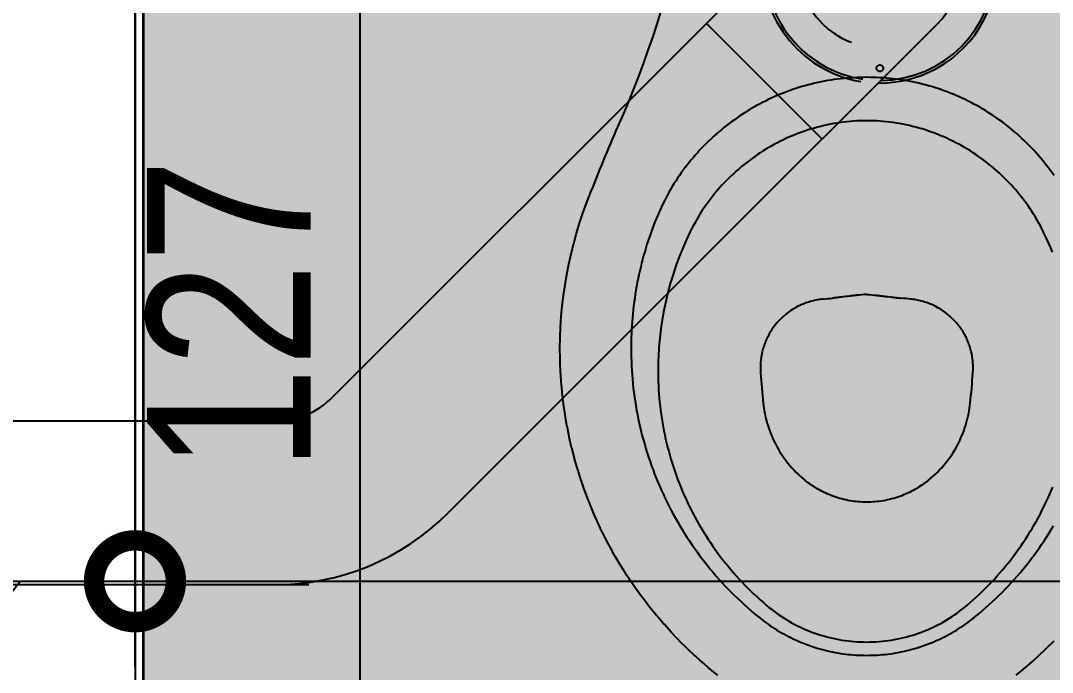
# Model space of a CAD drawing. Header units: metres. Extents: x -23 to 570, y -54 to 184.
# Drawn here: x 17.971 to 18.602, y -48.328 to -47.93 of the extents above; entities that cross this region are included whole.
import ezdxf

# ---------------------------------------------------------------- set-up
doc = ezdxf.new("R2010")
doc.units = ezdxf.units.M
doc.header["$PDMODE"] = 35
doc.linetypes.add('PUC$0$DASHEDX2', pattern=[1.5, 1, -0.5])
doc.linetypes.add('PUC$0$HIDDEN2', pattern=[0.1875, 0.125, -0.0625])
for name, color, linetype in [('ARQ-DIM', 2, 'Continuous'), ('PUC$0$ARQ-ALV ACAB', 4, 'Continuous'), ('PUC$0$ARQ-ALV OSSO', 5, 'Continuous'), ('PUC$0$ARQ-HID', 7, 'Continuous'), ('PUC$0$ARQ-PRJ', 7, 'PUC$0$DASHEDX2')]:
    doc.layers.add(name, color=color, linetype=linetype)
doc.layers.add('PUC$0$ARQ-FORRO', color=9, linetype='Continuous', lineweight=5)
doc.styles.add('Adesa', font='ARIALN.TTF')
doc.dimstyles.new('ADESA 1-0050', dxfattribs={"dimtxt": 0.1, "dimasz": 0.1, "dimexe": 0.05, "dimexo": 0.05, "dimgap": 0.03, "dimtad": 1, "dimdec": 1, "dimlfac": 100, "dimzin": 12, "dimtxsty": 'Adesa', "dimblk": 'DOTSMALL', "dimcen": 1, "dimdle": 0.05, "dimclrd": 1, "dimclre": 1, "dimclrt": 256, "dimazin": 3, "dimtm": 1e-09, "dimtfac": 1, "dimtdec": 1, "dimtmove": 1, "dimatfit": 0, "dimldrblk": 'DOTSMALL', "dimfxl": 0.8, "dimtvp": 2, "dimtolj": 1, "dimtzin": 0, "dimarcsym": 0})

# ---------------------------------------------------------------- blocks, each defined once
blk = doc.blocks.new('_DotSmall')
at = {"color": 0, "linetype": 'ByBlock', "const_width": 0.5}
blk.add_lwpolyline([(-0.0625, 0, 1), (0.0625, 0, 1)], format="xyb", close=True, dxfattribs=at)
blk = doc.blocks.new('*D633')
at = {"layer": 'ARQ-DIM', "color": 1, "lineweight": -2, "transparency": 16777216}
for p, q in [((17.90095941184699, -48.22131170555933), (17.90095941184699, -48.32265349684312)), ((18.04095915391793, -48.22131198468701), (18.04095915391793, -48.32265349684312)), ((17.90095941184699, -48.27265349684312), (17.80095941184699, -48.27265349684312)), ((17.97095928288246, -48.27265349684312), (17.84035828079485, -48.43806277378719)), ((17.90095941184699, -48.27265349684312), (18.04095915391793, -48.27265349684312)), ((17.90095941184699, -48.27265349684312), (18.04095915391793, -48.27265349684312)), ((18.04095915391793, -48.27265349684312), (18.14095915391793, -48.27265349684312)), ((17.84035828079485, -48.43806277378719), (17.67087669825733, -48.43806277378719))]:
    blk.add_line(p, q, dxfattribs=at)
at = {"layer": 'Defpoints', "color": 0, "transparency": 16777216}
for p in [(17.90095941184699, -48.17131170555933), (18.04095915391793, -48.17131198468701, -4.318356323902826e-06), (18.04095915391793, -48.27265349684312)]:
    blk.add_point(p, dxfattribs=at)
at = {"layer": 'ARQ-DIM', "color": 1, "lineweight": -2, "transparency": 16777216, "xscale": 0.1, "yscale": 0.1, "zscale": 0.1}
blk.add_blockref('_DotSmall', (17.90095941184699, -48.27265349684312), dxfattribs=at)
at = {"layer": 'ARQ-DIM', "color": 1, "lineweight": -2, "transparency": 16777216, "xscale": 0.1, "yscale": 0.1, "zscale": 0.1, "rotation": 180}
blk.add_blockref('_DotSmall', (18.04095915391793, -48.27265349684312), dxfattribs=at)
at = {"layer": 'ARQ-DIM', "transparency": 16777216, "insert": (17.75561748952608, -48.35785813531515), "char_height": 0.1, "attachment_point": 5, "style": 'Adesa'}
blk.add_mtext('\\A1;14', dxfattribs=at)
blk = doc.blocks.new('*D634')
at = {"layer": 'ARQ-DIM', "color": 1, "lineweight": -2, "transparency": 16777216}
for p, q in [((18.04095915391793, -48.22131198468701), (18.04095915391793, -48.32264851326129)), ((19.94998870001204, -48.22130700110517), (19.94998870001204, -48.32264851326129)), ((17.99095915391793, -48.27264851326129), (19.99998870001204, -48.27264851326129))]:
    blk.add_line(p, q, dxfattribs=at)
at = {"layer": 'Defpoints', "color": 0, "transparency": 16777216}
for p in [(18.04095915391793, -48.17131198468701, -4.318356323902826e-06), (19.94998870001204, -48.17130700110518, -4.318356323902826e-06), (19.94998870001204, -48.27264851326129)]:
    blk.add_point(p, dxfattribs=at)
at = {"layer": 'ARQ-DIM', "color": 1, "lineweight": -2, "transparency": 16777216, "xscale": 0.1, "yscale": 0.1, "zscale": 0.1, "rotation": 180}
blk.add_blockref('_DotSmall', (18.04095915391793, -48.27264851326129), dxfattribs=at)
at = {"layer": 'ARQ-DIM', "color": 1, "lineweight": -2, "transparency": 16777216, "xscale": 0.1, "yscale": 0.1, "zscale": 0.1}
blk.add_blockref('_DotSmall', (19.94998870001204, -48.27264851326129), dxfattribs=at)
at = {"layer": 'ARQ-DIM', "transparency": 16777216, "insert": (18.99547392696499, -48.19159121448912), "char_height": 0.1, "attachment_point": 5, "style": 'Adesa'}
blk.add_mtext('\\A1;191', dxfattribs=at)
blk = doc.blocks.new('*D643')
at = {"layer": 'ARQ-DIM', "color": 1, "lineweight": -2, "transparency": 16777216}
for p, q in [((18.17855096821994, -49.00967351973152), (18.17855096821994, -47.63994729903488)), ((18.1107812982398, -47.68994729903488), (18.22855096821994, -47.68994729903488)), ((18.11077884655813, -48.95967351973152), (18.22855096821994, -48.95967351973152))]:
    blk.add_line(p, q, dxfattribs=at)
at = {"layer": 'Defpoints', "color": 0, "transparency": 16777216}
for p in [(18.0607812982398, -47.68994729903488, -4.318356323902826e-06), (18.17855096821994, -47.68994729903488), (18.06077884655813, -48.95967351973152, -4.318356323902826e-06)]:
    blk.add_point(p, dxfattribs=at)
at = {"layer": 'ARQ-DIM', "color": 1, "lineweight": -2, "transparency": 16777216, "xscale": 0.1, "yscale": 0.1, "zscale": 0.1}
for p, rotation in [((18.17855096821994, -47.68994729903488), 90), ((18.17855096821994, -48.95967351973152), 270)]:
    blk.add_blockref('_DotSmall', p, dxfattribs=dict(at, rotation=rotation))
at = {"layer": 'ARQ-DIM', "transparency": 16777216, "insert": (18.09834632974786, -48.10994685585437), "char_height": 0.1, "attachment_point": 5, "rotation": 90, "style": 'Adesa'}
blk.add_mtext('\\A1;127', dxfattribs=at)
blk = doc.blocks.new('PUC$0$ARQ-HID-BACIA CX')
for points in [[(-0.6104909534093323, 0.114392221725808), (-0.6150527366648717, 0.1097844642738721), (-0.6153010876634682, 0.1095268045314981), (-0.6197381219696682, 0.104798119821254), (-0.6199784446677583, 0.1045350240868004), (-0.6221485288592277, 0.1021254027452016), (-0.6242878038583441, 0.0996884050560141), (-0.6245189867055104, 0.0994212716048821), (-0.6266244517189179, 0.0969534568678512), (-0.6286984319686937, 0.0944590356202468), (-0.6313604047120194, 0.0911201424225681)], [(-0.3259947509473449, 0.1145054741802198), (-0.3243528613721835, 0.1133497288372212), (-0.3227268398665188, 0.1121719881503225), (-0.3211171891810736, 0.1109722599750569), (-0.3195242863788721, 0.1097505128895193), (-0.3179486656325636, 0.1085067154717478), (-0.3163907982709375, 0.1072408520107899), (-0.3148511556227973, 0.1059529146511693), (-0.3133302090169323, 0.1046429033929428), (-0.3118285240479039, 0.1033108339469493), (-0.3103464777787508, 0.1019568084345508), (-0.308884415850585, 0.1005811567858075), (-0.3074425582168558, 0.0991842482083882), (-0.3060211562529105, 0.0977664676206871), (-0.3046204613341104, 0.0963281685193636), (-0.3032407248358169, 0.0948697279674491), (-0.3018821981333843, 0.0933914994615464), (-0.3005451326021742, 0.0918938443537343), (-0.2992297167737021, 0.0903771161406155), (-0.2979362962890946, 0.0888416368968308), (-0.2966650911017794, 0.0872877129861252), (-0.2954163840090373, 0.0857156664831962), (-0.2941904578081491, 0.0841257958962558), (-0.2929875638744761, 0.0825184154445253), (-0.2918080164272112, 0.0808938393471692), (-0.290652098263628, 0.0792523896788851), (-0.2895200293371758, 0.0775943728034179), (-0.2884120610232088, 0.0759201343617804), (-0.2873284132751621, 0.0742300592726508), (-0.2862692746245585, 0.0725245010324613), (-0.2852348021809945, 0.0708038367044139), (-0.2842252473198314, 0.0690684433513695), (-0.2832407357287465, 0.0673186744701013), (-0.2822815187831011, 0.0655549071235271), (-0.2813477535924846, 0.0637775065914923), (-0.280439628688427, 0.0619868381538424), (-0.2795574268682017, 0.0601832553071233), (-0.278701368085251, 0.0583671233311804), (-0.2778717037149221, 0.056538799650383), (-0.2770686537106641, 0.0546986416890434), (-0.2762925322916772, 0.0528470225824833), (-0.2755435594113891, 0.0509843036827249), (-0.2748219864451684, 0.0491108620527996), (-0.2741280333464502, 0.0472270786835623), (-0.2734616058494694, 0.0453334131205736), (-0.2728225782665561, 0.0434303327648138), (-0.2722107620661802, 0.0415183050174335), (-0.2716259372949139, 0.039597773712984), (-0.2710679154212414, 0.0376691787583639), (-0.2705365393355521, 0.0357329522049952), (-0.2700315890844109, 0.0337895064655243), (-0.2695529075582144, 0.0318392402056418), (-0.2691011231953766, 0.0298824362224934), (-0.2686773986069113, 0.0279193125057589), (-0.2682829906696114, 0.0259501263223854), (-0.2679191562602838, 0.0239751820722347), (-0.2675871836776267, 0.0219948234324932), (-0.2672882983765135, 0.0200094431772016), (-0.267023851499502, 0.0180194890686778), (-0.2667950685014588, 0.0160254658215706), (-0.2666012581001524, 0.0140280431155304), (-0.2664383982898428, 0.0120280408662268), (-0.2663020271579199, 0.0100261248256572), (-0.2661877142137001, 0.0080227437380529), (-0.2660910603884048, 0.0060182304793841), (-0.2660076037694239, 0.0040128614644175), (-0.2659330081318245, 0.0020067972394315), (-0.2658627801410773, 2.2350747e-08), (-0.2659330081318245, -0.0020067501065739), (-0.2660076037694239, -0.0040128143315599), (-0.2660910603884048, -0.0060181833465265), (-0.2661877142137001, -0.0080226966051953), (-0.2663020271579199, -0.0100260776927996), (-0.2664383982898428, -0.0120279937333692), (-0.2666012581001524, -0.0140279959826728), (-0.2667950685014588, -0.016025418688713), (-0.267023851499502, -0.0180194419358202), (-0.2672882983765135, -0.0200093960442871), (-0.2675871836776267, -0.0219947762995787), (-0.2679191562602838, -0.0239751349393203), (-0.2682829906696114, -0.0259500791895278), (-0.2686773986069113, -0.0279192653729012), (-0.2691011231953766, -0.0298823890896358), (-0.2695529075582144, -0.0318391930727273), (-0.2700315890844109, -0.0337894593326667), (-0.2705365393355521, -0.0357329050721376), (-0.2710679154212414, -0.0376691316255062), (-0.2716259372949139, -0.0395977265801264), (-0.2722107620661802, -0.0415182578845759), (-0.2728225782665561, -0.0434302856319562), (-0.2734616058494694, -0.04533336598771599), (-0.2741280333464502, -0.0472270315507046), (-0.2748219864451684, -0.049110814919942), (-0.2755435594113891, -0.0509842565498104), (-0.2762925322916772, -0.0528469754495689), (-0.2770686537106641, -0.0546985945561858), (-0.2778717037149221, -0.0565387525175254), (-0.278701368085251, -0.0583670761983228), (-0.2795574268682017, -0.0601832081742657), (-0.280439628688427, -0.06198679102092799), (-0.2813477535924846, -0.0637774594585778), (-0.2822815187831011, -0.0655548599906126), (-0.2832407357287465, -0.0673186273371869), (-0.2842252473198314, -0.0690683962185119), (-0.2852348021809945, -0.0708037895714995), (-0.2862692746245585, -0.0725244538996037), (-0.2873284132751621, -0.0742300121397364), (-0.2884120610232088, -0.0759200872289228), (-0.2895200293371758, -0.0775943256705034), (-0.290652098263628, -0.0792523425460274), (-0.2918080164272112, -0.0808937922143116), (-0.2929875638744761, -0.0825183683116677), (-0.2941904578081491, -0.0841257487633982), (-0.2954163840090373, -0.0857156193503386), (-0.2966650911017794, -0.0872876658532675), (-0.2979362962890946, -0.0888415897639732), (-0.2992297167737021, -0.0903770690077579), (-0.3005451326021742, -0.0918937972208767), (-0.3018821981333843, -0.0933914523286887), (-0.3032407248358169, -0.0948696808345915), (-0.3046204613341104, -0.0963281213865059), (-0.3060211562529105, -0.0977664204877726), (-0.3074425582168558, -0.0991842010754738), (-0.308884415850585, -0.1005811096529499), (-0.3103464777787508, -0.1019567613016932), (-0.3118285240479039, -0.1033107868140917), (-0.3133302090169323, -0.1046428562600283), (-0.3148511556227973, -0.1059528675183117), (-0.3163907982709375, -0.1072408048779323), (-0.3179486656325636, -0.1085066683388902), (-0.3195242863788721, -0.1097504657566617), (-0.3211171891810736, -0.1109722128421993), (-0.3227268398665188, -0.1121719410174649), (-0.3243528613721835, -0.1133496817043067), (-0.3259947509473449, -0.1145054270473622), (-0.3276525400139292, -0.1156385250417031), (-0.3293263856815258, -0.1167477659434155), (-0.3310165393254962, -0.1178319164421566), (-0.3327231894773561, -0.1188897039502024), (-0.3344464618247969, -0.1199198008914379), (-0.3361864506335621, -0.1209208875452248), (-0.3379432187475047, -0.121891604913543), (-0.3397167347446981, -0.1228305704318302), (-0.3415061816552267, -0.123738208296146), (-0.3433092342570276, -0.1246179906285363), (-0.3451237558595608, -0.1254737823252014), (-0.3469476411941841, -0.126309558258896), (-0.348779004945726, -0.1271293168690306), (-0.3506159303770673, -0.1279370644503217), (-0.352456720704545, -0.1287368308639145), (-0.3542997105664085, -0.1295327638033825), (-0.3565575640353558, -0.1303839521887369), (-0.3588187796497237, -0.1312257925530105), (-0.361086813820684, -0.1320489604413808), (-0.3633647773182957, -0.1328442806533587), (-0.3656535499563276, -0.1336081946565457), (-0.3679519691237303, -0.1343428391413965), (-0.3702587779437181, -0.1350506335957959), (-0.3725730023367859, -0.1357334790458537), (-0.374894485193316, -0.1363911398272251), (-0.3772231322475648, -0.1370228618137901), (-0.379558817811855, -0.1376279065904384), (-0.3819013533546496, -0.1382059599379488), (-0.3842503618129314, -0.1387571318331595), (-0.3866054661236475, -0.139281485119767), (-0.3889663834895316, -0.1397790512197332), (-0.3913327682694572, -0.1402497987112099), (-0.3937043062442313, -0.1406936333283113), (-0.3960807460384927, -0.1411104450944265), (-0.3984617420111221, -0.141500186876641), (-0.4008470113648457, -0.1418628586749548), (-0.403236224169504, -0.1421984604893112), (-0.4056290819168568, -0.142506882343099), (-0.4080252860986704, -0.142788014259537), (-0.4104245224957454, -0.1430416519961284), (-0.4128264768888812, -0.1432676070213859), (-0.415230850769845, -0.1434660678667967), (-0.4176372827865508, -0.1436376943927655), (-0.4200454587198054, -0.1437832093033364), (-0.4224550800613757, -0.1439027068643384), (-0.4248659111468527, -0.143994113229013), (-0.4272776377570439, -0.144054757534235), (-0.4296898514069979, -0.1440821888702146), (-0.4321021750336628, -0.1440800521796461), (-0.4345144043945767, -0.144058056835803), (-0.4369266023335642, -0.1440261164543415), (-0.4396380312147842, -0.1438888497977189), (-0.4423486745480078, -0.1437450316707611), (-0.4450583123797999, -0.1435880948923511), (-0.4477665048032762, -0.1434115194140588), (-0.4504727333567688, -0.1432087223437009), (-0.4531763538909175, -0.1429731364999895), (-0.4558764394590895, -0.1426982732565705), (-0.4585720945365708, -0.1423805819364645), (-0.4612628006616859, -0.1420214293931679), (-0.463948102216591, -0.1416226695199896), (-0.4666276378492144, -0.1411861719211345), (-0.4693011247622822, -0.1407137276460446), (-0.4719682958694662, -0.1402071748769629), (-0.4746289626392512, -0.139668210397673), (-0.477282795141484, -0.1390973840916843), (-0.4799293534692808, -0.1384943503178704), (-0.4825681662938452, -0.1378587320132567), (-0.4851987622863875, -0.1371901835367169), (-0.4878206072742657, -0.136488343536115), (-0.4904332142177239, -0.1357528349484767), (-0.4930360803660392, -0.1349834221093431), (-0.4956287343904222, -0.1341802464174009), (-0.4982107992278415, -0.1333435435370518), (-0.500781866393325, -0.1324736119765077), (-0.5033415431128816, -0.1315707109665993), (-0.5058894366125202, -0.130635099738214), (-0.5084251384072687, -0.1296670532330779), (-0.5109482714341027, -0.128666783549221), (-0.5134584114971048, -0.1276344399407492), (-0.51595515011131, -0.1265701716617116), (-0.5184380630808008, -0.125474104399899), (-0.5209067262096668, -0.1243463874093038), (-0.5233607310129429, -0.123187154233193), (-0.525799653294726, -0.1219965541256158), (-0.5282231002810036, -0.1207747834736494), (-0.5306306791977847, -0.1195220779416388), (-0.533022028692983, -0.1182386967603577), (-0.5353967874145411, -0.1169248755943215), (-0.5377545861548825, -0.1155808658188278), (-0.5400950557064519, -0.1142069109538113), (-0.5424178347171777, -0.1128032466635602), (-0.5447224989911419, -0.111370045768723), (-0.5470086007659916, -0.1099074653789387), (-0.5492756844238758, -0.108415639037247), (-0.5515233100579309, -0.1068947238532871), (-0.5537510141948303, -0.105344876936698), (-0.5559583333612608, -0.1037662475415288), (-0.5581448904941908, -0.1021590948987239), (-0.5603105913278486, -0.1005239924582213), (-0.5624553887293687, -0.0988615529475112), (-0.5645792591322945, -0.0971724048049794), (-0.5666822025366401, -0.0954571371916302), (-0.5687642032314458, -0.0937163628348401), (-0.5708252690721807, -0.0919506394737653), (-0.5728647637649757, -0.0901598806981099), (-0.5748812261905627, -0.0883431909831245), (-0.5768730773974653, -0.0864996433821546), (-0.5788386834458592, -0.0846283580815168), (-0.5807763789739937, -0.0827284866893194), (-0.5826844279207961, -0.0807992200912224), (-0.5845614320108368, -0.0788401655130713), (-0.5864096693333068, -0.0768542294825636), (-0.5882335311014943, -0.0748463609520798), (-0.5900347219545523, -0.0728245568001), (-0.5918179237585193, -0.0707936245804319), (-0.5935927123434654, -0.0687525509361819), (-0.595367037455091, -0.0667020350050223), (-0.5963633636880205, -0.0654381943301417), (-0.597359422834636, -0.0641632892117912), (-0.5983457843912491, -0.0628777949064272), (-0.5993110186345377, -0.0615852188859378), (-0.6002500312857535, -0.0602814095290967), (-0.601164381657675, -0.0589604320208252), (-0.6020553698322219, -0.0576234528998896), (-0.6029242566139317, -0.0562719372133245), (-0.603772322446041, -0.0549072832365312), (-0.6046005531912755, -0.0535305946644655), (-0.6054086699801005, -0.0521420835950437), (-0.6061960836515184, -0.0507417775225179), (-0.6069622011167937, -0.0493297235796888), (-0.6077064371426673, -0.0479059963936663), (-0.6084284735822081, -0.0464708512675713), (-0.6091282475915705, -0.0450246966862835), (-0.6098057081101373, -0.0435679489903294), (-0.6104608119327679, -0.0421010048814026), (-0.6111230642421575, -0.0405536756461231), (-0.6118731840225138, -0.0387129756566367), (-0.6126971256756946, -0.0365669056673994), (-0.6135148300777971, -0.0342850183575081), (-0.6142415091059874, -0.032103910963798), (-0.6148312710463985, -0.0302054830160898), (-0.6153025409272601, -0.0285895636576186), (-0.6157282293857094, -0.027040411950992), (-0.6161301746560142, -0.0254849346191293), (-0.6165081607124776, -0.0239234753393305), (-0.616861955818429, -0.0223563797526083), (-0.6171913557314072, -0.020784007247272), (-0.6174964350784578, -0.0192067564888987), (-0.6177776023445389, -0.0176250575649704), (-0.6180352935087968, -0.0160393238701602), (-0.6182699327671415, -0.0144499501423354), (-0.6184816104576001, -0.0128572800587392), (-0.6186688615331521, -0.0112615384824437), (-0.6188298163895709, -0.0096629885721029), (-0.6189625622174904, -0.0080619690952233), (-0.6190653590281129, -0.0064585316034425), (-0.619140771635621, -0.0048468267100077), (-0.6191953672212736, -0.0032268573606586), (-0.6192357286772534, -0.0016090169691836), (-0.6192688473807167, 9.4357517e-09), (-0.6192357286772534, 0.0016090641020412), (-0.6191953672212736, 0.0032269044935731), (-0.619140771635621, 0.0048468738428653), (-0.6190653590281129, 0.0064585787363569), (-0.6189625622174904, 0.0080620162281377), (-0.6188298163895709, 0.0096630357049605), (-0.6186688615331521, 0.0112615856153013), (-0.6184816104576001, 0.0128573271915968), (-0.6182699327671415, 0.014449997275193), (-0.6180352935087968, 0.0160393710030178), (-0.6177776023445389, 0.017625104697828), (-0.6174964350784578, 0.0192068036217563), (-0.6171913557314072, 0.0207840543801297), (-0.616861955818429, 0.0223564268855228), (-0.6165081607124776, 0.0239235224721881), (-0.6161301746560142, 0.0254849817520437), (-0.6157282293857094, 0.0270404590839064), (-0.6153025409272601, 0.0285896107904762), (-0.6148312710463985, 0.0302055301489475), (-0.6142415091059874, 0.0321039580967124), (-0.6135148300777971, 0.0342850654904226), (-0.6126971256756946, 0.03656695280025701), (-0.6118731840225138, 0.0387130227894943), (-0.6111230642421575, 0.0405537227789807), (-0.6104608119327679, 0.0421010520142602), (-0.6098057081101373, 0.043567996123187), (-0.6091282475915705, 0.04502474381919799), (-0.6084284735822081, 0.04647089840042901), (-0.6077064371426673, 0.0479060435265808), (-0.6069622011167937, 0.0493297707125464), (-0.6061960836515184, 0.0507418246553755), (-0.6054086699801005, 0.0521421307279013), (-0.6046005531912755, 0.0535306417973232), (-0.603772322446041, 0.0549073303693888), (-0.6029242566139317, 0.0562719843461821), (-0.6020553698322219, 0.0576235000327472), (-0.601164381657675, 0.0589604791536829), (-0.6002500312857535, 0.0602814566619543), (-0.5993110186345377, 0.0615852660187954), (-0.5983457843912491, 0.0628778420393417), (-0.597359422834636, 0.0641633363446488), (-0.5963633636880205, 0.0654382414630561), (-0.595367037455091, 0.0667020821378799), (-0.5935927123434654, 0.0687525980690396), (-0.5918179237585193, 0.0707936717133464), (-0.5900347219545523, 0.0728246039329577), (-0.5882335311014943, 0.0748464080849374), (-0.5864096693333068, 0.0768542766154781), (-0.5845614320108368, 0.0788402126459289), (-0.5826844279207961, 0.0807992672240801), (-0.5807763789739937, 0.0827285338222339), (-0.5788386834458592, 0.0846284052143744), (-0.5768730773974653, 0.0864996905150122), (-0.5748812261905627, 0.0883432381159821), (-0.5728647637649757, 0.0901599278309675), (-0.5708252690721807, 0.0919506866066797), (-0.5687642032314458, 0.0937164099677546), (-0.5666822025366401, 0.0954571843244878), (-0.5645792591322945, 0.0971724519378938), (-0.5624553887293687, 0.0988616000804257), (-0.5603105913278486, 0.1005240395911358), (-0.5581448904941908, 0.1021591420315815), (-0.5559583333612608, 0.1037662946744433), (-0.5537510141948303, 0.1053449240695556), (-0.5515233100579309, 0.1068947709861447), (-0.5492756844238758, 0.1084156861701047), (-0.5470086007659916, 0.1099075125117963), (-0.5447224989911419, 0.1113700929016375), (-0.5424178347171777, 0.1128032937964747), (-0.5400950557064519, 0.1142069580866689)], [(-0.3728918091350479, 0.1135424787487125), (-0.3702336089859628, 0.1124566707436827), (-0.3675894544350271, 0.1113320645231681), (-0.3649580571835358, 0.1101680709262212), (-0.3623418052973832, 0.1089656875987259), (-0.3604773856862167, 0.1080654888739616), (-0.3586297768021396, 0.1071344809568302), (-0.3567994813958748, 0.106173001632925), (-0.3549870022181309, 0.1051813965434292), (-0.353192747753873, 0.1041600113294692), (-0.3514172207538166, 0.1031092230540764), (-0.349660861124832, 0.1020293852137968), (-0.3479240773518839, 0.100920859160766), (-0.3462073093418425, 0.0997840376689112), (-0.344510997001592, 0.0986192978013776), (-0.3428355802380096, 0.0974270087656066), (-0.3411814046922004, 0.0962075711911723), (-0.3395489102710627, 0.0949613699965255), (-0.3379385054595332, 0.0936887979557071), (-0.3363505358987453, 0.0923902635536536), (-0.3347854100736498, 0.091066159564349), (-0.3332435050472782, 0.0897168944727867), (-0.3317251978826761, 0.0883428924748557), (-0.3302308342209628, 0.0869445463445402), (-0.3287607597032576, 0.0855222802778428), (-0.3273153828145041, 0.0840765106150627), (-0.3258949549300709, 0.0826076694077358), (-0.3244998845349158, 0.0811161729961612), (-0.3231304858482389, 0.0796024534318747), (-0.3217870730892258, 0.0780669349107086), (-0.3204699918990101, 0.0765100494840851), (-0.3191795250748584, 0.0749322292033696), (-0.3179160182578897, 0.0733339218309936), (-0.3166797228234728, 0.0717155437073132), (-0.3154709844127126, 0.0700775504501792), (-0.3142900544009777, 0.0684203741110707), (-0.3131372470074609, 0.0667444545967726), (-0.3120128450294359, 0.0650502553806121), (-0.3109171312641905, 0.0633382202972541), (-0.3098503570870719, 0.0616088010367264), (-0.3088128367172871, 0.05986246107241299), (-0.3078048215301976, 0.0580996599498747), (-0.3068265629011506, 0.0563208650701483), (-0.3058783122055146, 0.0545265438343279), (-0.3049603836624755, 0.05271716757116), (-0.304072965803563, 0.0508932154649813), (-0.3032163414260509, 0.0490551588444817), (-0.3023907619053006, 0.0472034847495309), (-0.301596447194747, 0.0453386762921184), (-0.3008336486697516, 0.0434612244397101), (-0.3001025862837494, 0.0415716123043524), (-0.2994035114121018, 0.0396703347812775), (-0.2987366125863247, 0.0377578946211941), (-0.2981021411817863, 0.0358347867193345), (-0.2975002857299884, 0.0339015177541171), (-0.2969312661843801, 0.0319585963679572), (-0.2963953339203229, 0.0300065370947493), (-0.295892646047406, 0.028045866251631), (-0.2954234225190717, 0.0260771101557964), (-0.2949878518668427, 0.024100806907569), (-0.2945861540441612, 0.0221174946073859), (-0.2942184861606094, 0.0201277251026397), (-0.2938850367477244, 0.018132052204777), (-0.2935860257589339, 0.0161310365985799), (-0.2933216103038418, 0.0141252438786239), (-0.2930919474920444, 0.0121152504407576), (-0.292897194433138, 0.0101016356266826), (-0.2927375082367334, 0.0080849871244197), (-0.2926130774343321, 0.0060658980226833), (-0.2925240277136254, 0.0040449685293709), (-0.2924705161842098, 0.0020228059711087), (-0.2924526371118503, 2.35664572e-08), (-0.2924705161842098, -0.0020227588382511), (-0.2925240277136254, -0.0040449213964564), (-0.2926130774343321, -0.0060658508898257), (-0.2927375082367334, -0.0080849399915053), (-0.292897194433138, -0.0101015884937681), (-0.2930919474920444, -0.0121152033079), (-0.2933216103038418, -0.0141251967457095), (-0.2935860257589339, -0.0161309894656654), (-0.2938850367477244, -0.0181320050718625), (-0.2942184861606094, -0.0201276779697821), (-0.2945861540441612, -0.0221174474744714), (-0.2949878518668427, -0.0241007597747114), (-0.2954234225190717, -0.0260770630228819), (-0.295892646047406, -0.0280458191187734), (-0.2963953339203229, -0.0300064899618917), (-0.2969312661843801, -0.0319585492350996), (-0.2975002857299884, -0.0339014706212595), (-0.2981021411817863, -0.03583473958642), (-0.2987366125863247, -0.0377578474883365), (-0.2994035114121018, -0.0396702876484199), (-0.3001025862837494, -0.0415715651714948), (-0.3008336486697516, -0.0434611773068525), (-0.301596447194747, -0.0453386291592608), (-0.3023907619053006, -0.0472034376166732), (-0.3032163414260509, -0.049055111711624), (-0.304072965803563, -0.0508931683320668), (-0.3049603836624755, -0.0527171204383024), (-0.3058783122055146, -0.0545264967014703), (-0.3068265629011506, -0.0563208179372907), (-0.3078048215301976, -0.058099612817017), (-0.3088128367172871, -0.0598624139395554), (-0.3098503570870719, -0.0616087539038688), (-0.3109171312641905, -0.0633381731643397), (-0.3120128450294359, -0.0650502082477544), (-0.3131372470074609, -0.0667444074638581), (-0.3142900544009777, -0.0684203269781563), (-0.3154709844127126, -0.0700775033173216), (-0.3166797228234728, -0.0717154965743987), (-0.3179160182578897, -0.0733338746980792), (-0.3191795250748584, -0.07493218207051201), (-0.3204699918990101, -0.0765100023512275), (-0.3217870730892258, -0.07806688777785101), (-0.3231304858482389, -0.0796024062990171), (-0.3244998845349158, -0.0811161258633035), (-0.3258949549300709, -0.0826076222748213), (-0.3273153828145041, -0.0840764634822051), (-0.3287607597032576, -0.0855222331449284), (-0.3302308342209628, -0.0869444992116826), (-0.3317251978826761, -0.0883428453419981), (-0.3332435050472782, -0.089716847339929), (-0.3347854100736498, -0.0910661124314913), (-0.3363505358987453, -0.0923902164207959), (-0.3379385054595332, -0.0936887508228495), (-0.3395489102710627, -0.0949613228636679), (-0.3411814046922004, -0.0962075240583147), (-0.3428355802380096, -0.09742696163274901), (-0.344510997001592, -0.09861925066852), (-0.3462073093418425, -0.0997839905360536), (-0.3479240773518839, -0.1009208120278515), (-0.349660861124832, -0.1020293380809392), (-0.3514172207538166, -0.1031091759212188), (-0.353192747753873, -0.1041599641966115), (-0.3549870022181309, -0.1051813494105716), (-0.3567994813958748, -0.1061729545000674), (-0.3586297768021396, -0.1071344338239157), (-0.3604773856862167, -0.108065441741104), (-0.3623418052973832, -0.1089656404658683), (-0.3651288667395534, -0.1102449525085092), (-0.3704025646487139, -0.1125269615783111), (-0.3757285800543357, -0.1146524344991064), (-0.3811025453095667, -0.1166199729956077), (-0.3865199985018037, -0.1184283123353964), (-0.3919765405622613, -0.1200763134739589), (-0.3974677410002556, -0.1215629787652972), (-0.4029891379031767, -0.1228874283957282), (-0.4085363322022532, -0.1240489318055609), (-0.4141048934067939, -0.1250468527009332), (-0.4196904067370612, -0.1258806961865559), (-0.4252884574133235, -0.1265500930549877), (-0.4308946934996955, -0.127054784075284), (-0.4365046373726075, -0.1273946357042917), (-0.4390366942246687, -0.1274940153811315), (-0.4415710762987858, -0.1275598757250407), (-0.4441073279771361, -0.1275921146147709), (-0.4466449936418755, -0.1275906299290739), (-0.4491836176751677, -0.12755534311313), (-0.4517227444591825, -0.127486159901224), (-0.4542619026651096, -0.1273830253049653), (-0.4568006209641668, -0.1272458607695341), (-0.4593384437385028, -0.1270746113066536), (-0.4618748839483759, -0.1268692297834093), (-0.4644094702649754, -0.1266296847778392), (-0.4669417470704717, -0.1263559291570857), (-0.4694712116141419, -0.1260479393546632), (-0.4719973768562369, -0.1257056996597328), (-0.4745197871789131, -0.1253292100722376), (-0.4770379555424215, -0.1249184627366446), (-0.479551379196039, -0.1244734655084301), (-0.4820595868109693, -0.1239942340986602), (-0.4845620913474562, -0.1234807999291831), (-0.4870583900547844, -0.1229331944219041), (-0.489548011604157, -0.1223514568542612), (-0.4920304689558109, -0.121735634359112), (-0.4945052593590377, -0.1210857976358), (-0.496971895774074, -0.1204020173836113), (-0.4994298911611709, -0.1196843643018894), (-0.5018787741915248, -0.1189329248008732), (-0.50431804211442, -0.1181478010018679), (-0.5067472078901007, -0.1173290871705888), (-0.5091657844788104, -0.1164769089947697), (-0.5115732848407929, -0.1155913764510217), (-0.513969253358205, -0.1146726230826118), (-0.5163531872803376, -0.1137207981435893), (-0.5187246152783942, -0.1127360273216311), (-0.5210830660235644, -0.1117184834373859), (-0.5234280681870729, -0.1106683236003789), (-0.5257591504401093, -0.109585720631145), (-0.5280758414538697, -0.1084708473503326), (-0.5303776856105316, -0.1073239080003248), (-0.532664219436775, -0.1061450911126656), (-0.5349349716037965, -0.1049346009299086), (-0.5371895022047255, -0.1036926574053893), (-0.539427355621726, -0.1024194726371377), (-0.5416480762369461, -0.1011152822894985), (-0.5438512319990068, -0.0997803298824067), (-0.5460363751455475, -0.0984148589356835), (-0.5482030736251602, -0.0970191286802162), (-0.5503508953864582, -0.0955933904913593), (-0.5524794240889932, -0.0941379114553627), (-0.5545882276813856, -0.0926529822250757), (-0.5566768976786634, -0.0911388698867484), (-0.5587450334513521, -0.0895958808041826), (-0.5607922186590173, -0.0880243134855334), (-0.5628180526721849, -0.0864244585835934), (-0.5648221505723257, -0.0847966460284795), (-0.566804127440939, -0.08314119003941299), (-0.5687635905040054, -0.0814584126911484), (-0.5707001784094672, -0.0797486517692221), (-0.5726135140942789, -0.0780122529147605), (-0.5745032283508849, -0.0762495460579942), (-0.5763689833936354, -0.0744608925509454), (-0.5782104257259562, -0.0726466458902166), (-0.5800272097067066, -0.07080716742788701), (-0.581819005405741, -0.0689428263715115), (-0.5835854828929004, -0.0670540076396549), (-0.5853263358044603, -0.0651410686565726), (-0.5870412420657516, -0.0632044061240151), (-0.5887298311654307, -0.0612444937231374), (-0.5899453030262904, -0.05978588585387), (-0.5911309306150372, -0.0583025827079666), (-0.5922862753285756, -0.0567951435998282), (-0.5934108658381163, -0.0552642126789635), (-0.5945042308148629, -0.0537104419501304), (-0.5955659224964478, -0.0521344912736765), (-0.5965955009760009, -0.0505370322930787), (-0.5975925420576118, -0.0489187484351703), (-0.5985566490395229, -0.047280323126671), (-0.5994874252200191, -0.0456224555053098), (-0.6003844935360477, -0.0439458486365254), (-0.60124750049102, -0.042251213441233), (-0.6020761004438101, -0.0405392608404043), (-0.602869967392003, -0.0388107174659069), (-0.6036287910441445, -0.0370663099496653), (-0.6043522807474773, -0.0353067688513136), (-0.6050401615601971, -0.0335328325859621), (-0.6056921703237279, -0.0317452434964309), (-0.6063080635181919, -0.0299447458894804), (-0.6068876172624158, -0.0281320899634068), (-0.607430623386165, -0.0263080259166202), (-0.6079368894301993, -0.0244733137667765), (-0.6084062347184727, -0.0226287096037652), (-0.6088385099968578, -0.0207749773730655), (-0.6092335660112485, -0.0189128790562165), (-0.6095912810016983, -0.0170431805625242), (-0.6099115489192358, -0.015166646819381), (-0.6101942794258264, -0.0132840427540657), (-0.6104393939666864, -0.0113961352578542), (-0.6106468414811915, -0.0095036863122857), (-0.6108165748364556, -0.0076074618266659), (-0.6109485822492573, -0.0057082208367376), (-0.6110428480086512, -0.0038067233602135), (-0.6110993878255897, -0.0019037242596198), (-0.611118225266509, 2.35664572e-08), (-0.6110993878255897, 0.0019037713924774), (-0.6110428480086512, 0.0038067704931279), (-0.6109485822492573, 0.0057082679696521), (-0.6108165748364556, 0.0076075089595236), (-0.6106468414811915, 0.0095037334451433), (-0.6104393939666864, 0.0113961823907118), (-0.6101942794258264, 0.0132840898869233), (-0.6099115489192358, 0.0151666939522386), (-0.6095912810016983, 0.0170432276954387), (-0.6092335660112485, 0.018912926189131), (-0.6088385099968578, 0.0207750245059799), (-0.6084062347184727, 0.0226287567366228), (-0.6079368894301993, 0.0244733608996342), (-0.607430623386165, 0.0263080730495347), (-0.6068876172624158, 0.0281321370963212), (-0.6063080635181919, 0.029944793022338), (-0.6056921703237279, 0.0317452906292886), (-0.6050401615601971, 0.0335328797188197), (-0.6043522807474773, 0.0353068159841712), (-0.6036287910441445, 0.0370663570825229), (-0.602869967392003, 0.0388107645987645), (-0.6020761004438101, 0.0405393079732619), (-0.60124750049102, 0.0422512605740906), (-0.6003844935360477, 0.04394589576938299), (-0.5994874252200191, 0.0456225026381674), (-0.5985566490395229, 0.0472803702595854), (-0.5975925420576118, 0.0489187955680848), (-0.5965955009760009, 0.0505370794259932), (-0.5955659224964478, 0.0521345384065342), (-0.5945042308148629, 0.0537104890830449), (-0.5934108658381163, 0.0552642598118212), (-0.5922862753285756, 0.0567951907327427), (-0.5911309306150372, 0.0583026298408243), (-0.5899453030262904, 0.0597859329867845), (-0.5887298311654235, 0.0612445408560518), (-0.5870412420657516, 0.0632044532569296), (-0.5853263358044603, 0.0651411157894302), (-0.5835854828929004, 0.0670540547725125), (-0.581819005405741, 0.06894287350442599), (-0.5800272097067066, 0.0708072145607446), (-0.5782104257259562, 0.0726466930230743), (-0.5763689833936354, 0.07446093968380299), (-0.5745032283508849, 0.0762495931908518), (-0.5726135140942789, 0.0780123000476749), (-0.5707001784094672, 0.0797486989020797), (-0.5687635905040054, 0.081458459824006), (-0.566804127440939, 0.0831412371723275), (-0.5648221505723257, 0.0847966931613371), (-0.5628180526721849, 0.086424505716451), (-0.5607922186590173, 0.088024360618391), (-0.5587450334513521, 0.0895959279370402), (-0.5566768976786634, 0.0911389170196628), (-0.5545882276813856, 0.0926530293579333), (-0.5524794240889932, 0.0941379585882771), (-0.5503508953864582, 0.0955934376242169), (-0.5482030736251602, 0.0970191758130739), (-0.5460363751455475, 0.0984149060685411), (-0.5438512319990068, 0.0997803770152643), (-0.5416480762369461, 0.1011153294223561), (-0.539427355621726, 0.1024195197699953), (-0.5371895022047255, 0.103692704538247), (-0.5349349716037965, 0.1049346480627662), (-0.532664219436775, 0.10614513824558), (-0.5303776856105316, 0.1073239551331824), (-0.5280758414538697, 0.1084708944831902), (-0.5257591504401093, 0.1095857677640026), (-0.5234280681870729, 0.1106683707332365), (-0.5210830660235644, 0.1117185305702435), (-0.5187246152783942, 0.1127360744545456), (-0.5163531872803376, 0.1137208452764469)], [(-0.5122019903230495, 0.0377751923880112), (-0.5129841133287201, 0.0367774089635589), (-0.5137290484923156, 0.0357879405646315), (-0.5144586026261635, 0.0347786135123727), (-0.5151716445411623, 0.033750013040077), (-0.5158671216029945, 0.0327027734777232), (-0.5165440283102285, 0.0316375330831136), (-0.5172014220052648, 0.0305549242222867), (-0.5178384700072272, 0.0294556008639972), (-0.5184543396352554, 0.0283402444711385), (-0.5190482453413452, 0.0272095836394613), (-0.5196194958432514, 0.026064388205981), (-0.5201673841477971, 0.024905453538139), (-0.5206912975275344, 0.0237335808947421), (-0.5211906860988762, 0.0225495636794051), (-0.5216650471110924, 0.0213542090426415), (-0.5221139249463534, 0.0201483653762296), (-0.5225370682293047, 0.0189324234903268), (-0.5229339427873044, 0.0177076677559569), (-0.5233042501121119, 0.016474889612681), (-0.5236477702502924, 0.015234863807251), (-0.523964283248411, 0.0139883582127425), (-0.5242536477078233, 0.0127361269553319), (-0.5245157222298928, 0.0114788819377907), (-0.5247504282598145, 0.010217281056697), (-0.5249573887345635, 0.0089540216873445), (-0.525136996428124, 0.0076875970505341), (-0.5252892356295363, 0.0064184794569826), (-0.525414090627855, 0.0051470813194499), (-0.5255116085559453, 0.0038736964819748), (-0.5255817422809274, 0.002598721891701), (-0.5256245075137757, 0.0013223907581903), (-0.5256398885435161, 2.35715163e-08), (-0.5256245075137757, -0.0013223436253327), (-0.5255817422809274, -0.0025986747587865), (-0.5255116085559453, -0.0038736493490603), (-0.525414090627855, -0.0051470341865922), (-0.5252892356295363, -0.006418432324124999), (-0.525136996428124, -0.0076875499176765), (-0.5249573887345635, -0.00895397455443), (-0.5247504282598145, -0.0102172339237825), (-0.5245157222298928, -0.0114788348049331), (-0.5242536477078233, -0.0127360798224174), (-0.523964283248411, -0.0139883110798849), (-0.5236477702502924, -0.0152348166743366), (-0.5233042501121119, -0.0164748424798234), (-0.5229339427873044, -0.0177076206230993), (-0.5225370682293047, -0.0189323763574692), (-0.5221139249463534, -0.0201483182433151), (-0.5216650471110924, -0.0213541619097271), (-0.5211906860988762, -0.0225495165465475), (-0.5206912975275344, -0.0237335337618845), (-0.5201673841477971, -0.0249054064052246), (-0.5196194958432514, -0.0260643410731234), (-0.5190482453413452, -0.0272095365065468), (-0.5184543396352554, -0.028340197338224), (-0.5178384700072272, -0.0294555537310828), (-0.5172014220052648, -0.0305548770893722), (-0.5165440283102285, -0.0316374859501991), (-0.5158671216029945, -0.0327027263448656), (-0.5151716445411623, -0.0337499659072194), (-0.5144586026261635, -0.0347785663795151), (-0.5137290484923156, -0.0357878934317739), (-0.5129841133287201, -0.0367773618307013), (-0.5122019903230495, -0.0377751452551536)]]:
    blk.add_lwpolyline(points)
for points in [[(-0.6313604047120194, -0.0911200952897105), (-0.6286984084022507, -0.0944589727763798), (-0.6266244517189179, -0.0969534097349936), (-0.6245189867055104, -0.0994212244719677), (-0.6242878038583441, -0.0996883579231565), (-0.6221485288592277, -0.102125355612344), (-0.6199784446677583, -0.1045349769538859), (-0.6197381219696682, -0.1047980726883964), (-0.6153010876634682, -0.1095267573986405), (-0.6150527366648717, -0.1097844171410145), (-0.6104909534093323, -0.1143921745929504), (-0.6102351082828648, -0.1146437699047453), (-0.6079042263445729, -0.1169037522087422), (-0.6055448093753597, -0.1191339386773222), (-0.6052887796451146, -0.1193725567362378), (-0.6004844270242204, -0.1237314918608092), (-0.6002173956943082, -0.1239673212243417), (-0.5952967544759887, -0.1281970729811235), (-0.5950246720724623, -0.1284246855126696), (-0.5925203136427089, -0.1304899304687126), (-0.589989914296922, -0.1325231800549602), (-0.5897144147596194, -0.1327413738660255), (-0.5871566626326512, -0.1347380012047381), (-0.5845737494033969, -0.1367019654578314), (-0.5842904965073858, -0.1369142048150991), (-0.5816785022913677, -0.1388427879865333), (-0.5790421953649059, -0.140738001079086), (-0.5787568607667029, -0.1409400911562386), (-0.5760963118291187, -0.1427964667559252), (-0.573412377127724, -0.1446188595494107), (-0.5731175295433033, -0.1448160320960881), (-0.5704073496833999, -0.1466009228282417), (-0.5676746795843997, -0.1483511866047991), (-0.5673765798312829, -0.1485391682399779), (-0.5646223621507787, -0.1502489448728568), (-0.5618466283106969, -0.1519235446665732), (-0.5615381828904873, -0.1521066716151438), (-0.5587406029606612, -0.1537410042185741), (-0.5559224495288504, -0.1553396258101714), (-0.5556065649691321, -0.1555158713583467), (-0.549914374221153, -0.1585923758147203), (-0.5495860073037946, -0.1587641908721764), (-0.5467071388674541, -0.1602446032015052), (-0.5438096529436365, -0.16168823617366), (-0.5434808775413204, -0.161849147824995), (-0.5376423234909212, -0.1646100819408218), (-0.5372955826059638, -0.1647683855727848), (-0.5313834227084442, -0.1673716444950912), (-0.5310346079767712, -0.1675196574483095), (-0.5250592271766266, -0.1699607164206043), (-0.5247024626992456, -0.1701008738938583), (-0.5186624155881532, -0.1723801885340492), (-0.5183037500846269, -0.1725100239066535), (-0.5122068764315773, -0.1746245777103752), (-0.5118430891551285, -0.1747452693042817), (-0.5056991925991028, -0.1766919200795485), (-0.5053251774877623, -0.1768048818812247), (-0.499132105627254, -0.1785843523322512), (-0.4987547283704858, -0.178687274830537), (-0.4925106116012686, -0.1802998006216114), (-0.4921365650680089, -0.1803910184547988), (-0.4858558417622234, -0.1818329075104827), (-0.4854754637121205, -0.1819148244553901), (-0.4791549131229971, -0.1831867052139557), (-0.478776278989443, -0.1832575773540554), (-0.4724331517509414, -0.1843563076236307), (-0.4720438812975374, -0.1844183030713964), (-0.465664084678636, -0.1853460666752937), (-0.4652831567449313, -0.1853962160592744), (-0.4588793223573903, -0.186151033416678), (-0.4584990071511257, -0.1861906407465597), (-0.4552848432641099, -0.1865022205032858), (-0.4520669558796017, -0.1867726375450331), (-0.4516963343355941, -0.1868011215153444), (-0.4452628376557614, -0.1872083181740152), (-0.4448801186726287, -0.1872273598574168), (-0.4416533703067387, -0.1873647050688589), (-0.4384250822667754, -0.1874608090105596), (-0.4380552619817239, -0.1874691201083181), (-0.4315546323702364, -0.1875293245066416), (-0.4250612298003135, -0.1874247523575434), (-0.4185785421050383, -0.1871556236145295), (-0.41211002569559, -0.1867222210747457), (-0.4056590898502678, -0.1861249060903844), (-0.399229159558331, -0.1853641185682306), (-0.3928236440980726, -0.1844403612590497), (-0.3864459370368394, -0.1833541683355122), (-0.3800993690981258, -0.1821061682360039), (-0.3737873338492648, -0.1806970836645689), (-0.3675131620137648, -0.1791276687474408), (-0.3612801843151132, -0.1773987247434832), (-0.3550916686329799, -0.1755111628883981), (-0.3489509456908522, -0.1734659258397357), (-0.3428612519464806, -0.1712640505209322), (-0.3381154994946272, -0.1694249918304251, 0.0111494064537794), (-0.2958435784301727, -0.1519379896428461), (-0.2880405596654469, -0.1485650127690121), (-0.2802612150278207, -0.1453234018350997), (-0.272512789559272, -0.1422115948517728), (-0.2647880247963315, -0.1392225533091675), (-0.2570675962583238, -0.1363453109571822), (-0.2493140804387721, -0.1335638426167236), (-0.2414812242717303, -0.1308613375607308), (-0.2335057754326471, -0.1282185027304479), (-0.2253247329723322, -0.1256196193104699)], [(-0.5122034357313652, 0.0377734209772882), (-0.510974870089214, 0.0392641239853617), (-0.5097624553138403, 0.0406522737027046), (-0.5085165447719576, 0.0420014209620661), (-0.5072386938486062, 0.0433112044114239), (-0.505929860912339, 0.0445818047267324), (-0.5045921355208094, 0.0458123303111791), (-0.5032270887700179, 0.0470023962460857), (-0.5018362917559572, 0.0481516804568116), (-0.5004209228006147, 0.0492601907989467), (-0.4989832757041343, 0.0503271024469143), (-0.4975250472501857, 0.0513521208203827), (-0.4960479970662776, 0.0523349749052216), (-0.4945538690689661, 0.0532754840253631), (-0.4930445957063087, 0.0541733693113145), (-0.4915219994496526, 0.0550285247140607), (-0.4899879027703521, 0.0558408991730346), (-0.4884443952260753, 0.0566103866391643), (-0.4868931578895328, 0.0573371677886314), (-0.4853358404115015, 0.0580214625747146), (-0.48377406102086, 0.0586635616503202), (-0.482209359391682, 0.0592638420783658), (-0.4806431966432286, 0.0598227398380402), (-0.4790769239180577, 0.0603407458968661), (-0.4775117666710429, 0.06081841799388599), (-0.4759491860214525, 0.0612562824462941), (-0.4743898889624775, 0.0616550658859012), (-0.4728347867297913, 0.0620154399562978), (-0.4712844449179558, 0.0623381195061654), (-0.4697393034338547, 0.0626238193841857), (-0.4681996764966671, 0.0628732308726114), (-0.4666657055050507, 0.06308700990391), (-0.4651340312899707, 0.0632657390549127, -0.0089660305190537), (-0.4466353832554404, 0.06489186057152099, -0.016112589229637), (-0.44358090582341, 0.0650066070382707), (-0.4425986673419118, 0.0650001884791607), (-0.4417518151814619, 0.0649763510252512), (-0.4409120329529587, 0.0649358560260964), (-0.4400789593043372, 0.0648790177009175), (-0.4392523114383168, 0.0648061149192643), (-0.4384317751356904, 0.064717399056434), (-0.4376171304430301, 0.0646130743549804), (-0.4368081102740078, 0.0644933293463907), (-0.4360051859574341, 0.0643584271892053), (-0.4352074776795405, 0.0642083993053859), (-0.4344148126197779, 0.0640433478161811), (-0.4336270179575834, 0.0638633394931674), (-0.4328447064203901, 0.0636686217838758), (-0.4320668725067735, 0.0634590336511281), (-0.4312933748180825, 0.0632345672392774), (-0.4305240405337686, 0.06299518327105601), (-0.4297598751552627, 0.0627412077488145), (-0.4289995746728934, 0.0624721968379447), (-0.4282429662660975, 0.0621880130675834), (-0.4274898771143186, 0.0618884875448487), (-0.4267416112272288, 0.0615740326825005), (-0.4259965660869156, 0.0612438393660284), (-0.4252545688728234, 0.0608976287259395), (-0.4245154781863151, 0.0605350669044071), (-0.4237808179904974, 0.0601566487965499), (-0.4230488600797814, 0.0597611921526493), (-0.4223194787664896, 0.059348241354968), (-0.4215926426287028, 0.0589172975803933), (-0.4208700170281646, 0.0584689264236147), (-0.4201498737592928, 0.0580015371498632), (-0.4194322756659262, 0.0575145288148917), (-0.4187049524883763, 0.0569982980945554), (-0.4173602828525774, 0.0559801925434442), (-0.4160429974198793, 0.0548951936528681), (-0.4147546829972343, 0.0537411136715775), (-0.413498214690307, 0.052516597529376), (-0.4122824534804721, 0.0512266845165357), (-0.411109975965161, 0.0498709425817481), (-0.4099880091859234, 0.0484548312835784), (-0.4089192397169015, 0.046979261857615), (-0.4079097791214963, 0.0454506522310965), (-0.4069623139738498, 0.0438715711458428), (-0.4060821231564944, 0.0422499487089283), (-0.405271013429811, 0.0405890095949246), (-0.404892772070248, 0.039746839300534), (-0.4045327711351378, 0.0388972180833491), (-0.4041913091326991, 0.0380409904076089), (-0.4038686060163812, 0.0371790125205109), (-0.4035653059355371, 0.0363134289681), (-0.4032810475380943, 0.0354438744705874), (-0.4030159722226827, 0.0345712366971895), (-0.4027701428331554, 0.0336963954617033), (-0.4025438735886909, 0.0328213990804613), (-0.4023368345591507, 0.0319460118890618), (-0.4021489629006824, 0.0310711019181156), (-0.4019801486365679, 0.0301974606071838), (-0.4018304703216204, 0.029327075392672), (-0.40169951947086, 0.0284597930927078), (-0.4015871232637453, 0.0275963540863415), (-0.4014899483316158, 0.0267061098815873, -0.0005978942641095), (-0.4009193288391586, 0.0209420066689461)], [(-0.3986114376640657, 2.21207586e-08, 0.006359310297114), (-0.3991643125327968, 0.0060730563896243), (-0.3991944383369486, 0.0063642034911879), (-0.3992232836593246, 0.0066369261163288), (-0.3992823568685466, 0.007184235570178999), (-0.3993126161773119, 0.0074589559420986), (-0.399343283971028, 0.0077342993517107), (-0.3994060649667829, 0.0082875058161846), (-0.3994381153249762, 0.0085654827754809), (-0.399503535761994, 0.0091241262140045), (-0.3995368744188994, 0.0094048673202849), (-0.399604808609503, 0.0099697480099223), (-0.3996393727212819, 0.0102539985518604), (-0.3997096635558677, 0.0108259580108836), (-0.3998177863818881, 0.0116935152525741), (-0.3998914707838139, 0.012278914455834), (-0.3999671976105219, 0.0128772437790588), (-0.4001550692689905, 0.0143579546166564), (-0.4002819038482528, 0.0153649662661621), (-0.4003455803687217, 0.015875885700126), (-0.4004092568891906, 0.0163919563650836), (-0.4004727605891035, 0.0169133412622102), (-0.4005311110941677, 0.0173994697833848), (-0.400589053114267, 0.0178903980028338), (-0.4006464609617383, 0.0183862555358871), (-0.4007031775269711, 0.018887175925812), (-0.4007590142784565, 0.0193932927157619), (-0.4008138141065773, 0.0199047355210667), (-0.4008673884798313, 0.0204216359211102), (-0.4009195174447771, 0.0209441549531277)], [(-0.3986114376640657, 2.21207586e-08, -0.006359315218553), (-0.3991643133200497, -0.0060730168354723), (-0.3991944383369486, -0.0063641563583303), (-0.3992232836593246, -0.0066368789834712), (-0.3992823568685466, -0.0071841884373214), (-0.3993126161773119, -0.0074589088092409), (-0.399343283971028, -0.007734252218853), (-0.3994060649667829, -0.008287458683327), (-0.3994381153249762, -0.0085654356426232), (-0.399503535761994, -0.0091240790811469), (-0.3995368744188994, -0.0094048201874273), (-0.399604808609503, -0.0099697008770647), (-0.3996393727212819, -0.0102539514190028), (-0.3997096635558677, -0.0108259108779692), (-0.3998177863818881, -0.0116934681197165), (-0.3998914707838139, -0.0122788673229764), (-0.3999671818995622, -0.0128770385546488), (-0.4001550692689905, -0.0143579074837419), (-0.4002819038482528, -0.0153649191333045), (-0.4003455803687217, -0.0158758385672684), (-0.4004092568891906, -0.0163919092321692), (-0.4004727605891035, -0.0169132941292958), (-0.4005311110941677, -0.0173994226505272), (-0.400589053114267, -0.0178903508699193), (-0.4006464609617383, -0.0183862084030295), (-0.4007031775269711, -0.0188871287929544), (-0.4007590142784565, -0.0193932455828474), (-0.4008138141065773, -0.019904688388209), (-0.4008673884798313, -0.0204215887881958), (-0.4009195174447771, -0.0209441078202701)], [(-0.40148995600606, -0.0267061393376764, 0.0005978942632322), (-0.4009193363312421, -0.0209420361515811)], [(-0.4014898095781378, -0.0267051066809643), (-0.4015871232637453, -0.0275962990980077), (-0.40169951947086, -0.0284597400682571), (-0.4018304703216204, -0.0293270262959311), (-0.4019801486365679, -0.0301974134743262), (-0.4021489629006824, -0.031071054785258), (-0.4023368345591507, -0.0319459647562042), (-0.4025438735886909, -0.0328213519476037), (-0.4027701428331554, -0.0336963483288457), (-0.4030159722226827, -0.0345711895643319), (-0.4032810475380943, -0.0354438273377298), (-0.4035653059355371, -0.0363133818352424), (-0.4038686060163812, -0.0371789653876533), (-0.4041913091326991, -0.0380409432746944), (-0.4045327711351378, -0.0388971709504915), (-0.404892772070248, -0.0397467921676196), (-0.405271013429811, -0.0405889624620102), (-0.4060821231564944, -0.0422499015760707), (-0.4069623139738498, -0.0438715240129852), (-0.4079097791214963, -0.045450605098182), (-0.4089192397169015, -0.0469792147247574), (-0.4099880091859234, -0.048454784150664), (-0.411109975965161, -0.0498708954488905), (-0.4122824534804721, -0.0512266373836781), (-0.413498214690307, -0.0525165503964615), (-0.4147546829972343, -0.0537410665387199), (-0.4160429974198793, -0.0548951465200105), (-0.4173602828525774, -0.0559801454105866), (-0.4187049524883763, -0.0569982509616978), (-0.4194322756659262, -0.0575144816820341), (-0.4201498737592928, -0.0580014900169488), (-0.4208700170281646, -0.0584688792907002), (-0.4215926426287028, -0.0589172504475357), (-0.4223194787664896, -0.0593481942220535), (-0.4230488600797814, -0.0597611450197917), (-0.4237808179904974, -0.0601566016636355), (-0.4245154781863151, -0.0605350197714927), (-0.4252545688728234, -0.0608975815930819), (-0.4259965660869156, -0.0612437922331708), (-0.4267416112272288, -0.0615739855495861), (-0.4274898771143186, -0.0618884404119911), (-0.4282429662660975, -0.0621879659347258), (-0.4289995746728934, -0.0624721497050871), (-0.4297598751552627, -0.0627411606159569), (-0.4305240405337686, -0.0629951361381984), (-0.4312933748180825, -0.0632345201064197), (-0.4320668725067735, -0.0634589865182136), (-0.4328447064203901, -0.0636685746510182), (-0.4336270179575834, -0.0638632923602529), (-0.4344148126197779, -0.0640433006833234), (-0.4352074776795405, -0.0642083521725283), (-0.4360051859574341, -0.0643583800563477), (-0.4368081102740078, -0.0644932822134763), (-0.4376171304430301, -0.0646130272221228), (-0.4384317751356904, -0.0647173519235764), (-0.4392523114383168, -0.0648060677864066), (-0.4400789593043372, -0.0648789705680599), (-0.4409120329529587, -0.0649358088932388), (-0.4417518151814619, -0.0649763038923368), (-0.4425986673419118, -0.0650001413462462), (-0.4435809046920201, -0.0650065599114385, -0.0161126488500372), (-0.4466353934095296, -0.064891812729087, -0.0089659709095886), (-0.4651340190084241, -0.063265693224281), (-0.4666657055050507, -0.0630869627710524), (-0.4681996764966671, -0.062873183739697), (-0.4697393034338547, -0.0626237722513281), (-0.4712844449179558, -0.0623380723733078), (-0.4728347867297913, -0.0620153928234402), (-0.4743898889624775, -0.0616550187530436), (-0.4759491860214525, -0.0612562353133797), (-0.4775117666710429, -0.0608183708610284), (-0.4790769239180577, -0.0603406987640085), (-0.4806431966432286, -0.0598226927051826), (-0.482209359391682, -0.0592637949455082), (-0.48377406102086, -0.0586635145174057), (-0.4853358404115015, -0.058021415441857), (-0.4868931578895328, -0.057337120655717), (-0.4884443952260753, -0.0566103395063067), (-0.4899879027703521, -0.0558408520401201), (-0.4915219994496526, -0.0550284775811463), (-0.4930445957063087, -0.0541733221784), (-0.4945538690689661, -0.0532754368924486), (-0.4960479970662776, -0.0523349277723071), (-0.4975250472501857, -0.051352073687525), (-0.4989832757041343, -0.0503270553140567), (-0.5004209228006147, -0.0492601436660323), (-0.5018362917559572, -0.048151633323954), (-0.5032270887700179, -0.0470023491132281), (-0.5045921355208094, -0.0458122831782646), (-0.505929860912339, -0.0445817575938747), (-0.5072386938486062, -0.0433111572785094), (-0.5085165447719576, -0.0420013738291516), (-0.5097624553138403, -0.0406522265697902), (-0.510974870089214, -0.0392640768525041), (-0.5122034357313652, -0.0377733738444306)]]:
    blk.add_lwpolyline(points, format="xyb")
at = {"ltscale": 0.0005513000488328}
blk.add_lwpolyline([(-0.3986114376640657, 2.21207586e-08), (-0.3984980657504096, 2.16597584e-08)], dxfattribs=at)
blk = doc.blocks.new('PUC$0$pl apto tipo 2 puc')
at = {"layer": 'PUC$0$ARQ-FORRO'}
h = blk.add_hatch(color=256, dxfattribs=at)
h.dxf.hatch_style = 1
h.paths.add_polyline_path([(-19.95382376872556, -1.044407567801244), (-18.05466314282889, -1.044407567801244), (-18.05454036824304, -2.303868239374903), (-19.9537009941397, -2.303868239374903)])
at = {"layer": 'PUC$0$ARQ-ALV ACAB'}
blk.add_lwpolyline([(-17.89497544264907, -1.053804485514497), (-17.02400547885435, -1.054138563132148), (-17.02400547885554, -0.8944703389848804), (-17.36411675020329, -0.8944703865453284), (-17.36411716851809, -0.8444979978772117), (-17.51411709436533, -0.8444803618439202), (-17.51411769375376, -0.8944808851277762), (-19.23392463483228, -0.8944713336913487), (-19.23392451890779, -1.044473177972271), (-18.0549760662805, -1.044136402233973), (-18.05470119231601, -2.303868229562776), (-19.95354017006672, -2.303868249187029), (-19.95381742822472, -1.044471146711422), (-19.90392457686937, -1.044472244596505), (-19.90392452470365, -0.8944722670301308), (-20.3138174298766, -0.8944710599096544)], dxfattribs=at)
at = {"layer": 'PUC$0$ARQ-ALV OSSO'}
blk.add_lwpolyline([(-20.30886183381179, -2.448843797776159), (-22.46446622152545, -2.448843798551589), (-22.46442183153749, -2.050035605839923), (-22.72442183153695, -2.050035605839923), (-22.72442183153695, -1.910035605839944), (-22.46442183153749, -1.910034682075384), (-22.31442183153695, -1.910034682075384), (-22.3144662215249, -2.308868240150335), (-20.30886185733428, -2.308868240150335), (-20.30881743001498, -0.8994710737728715), (-19.90892455241732, -0.8994722531669472), (-19.90892460132267, -1.039472171657976), (-19.95881742802688, -1.039471073772872), (-19.95854017026456, -2.308868239374905), (-18.04970120253723, -2.308868239374905), (-18.04997605605645, -1.03913501804466), (-19.2289245225314, -1.03947179378678), (-19.22892463120965, -0.8994713615553983), (-17.50911775940756, -0.8994809129914351), (-17.50911716002599, -0.8494809129933493), (-17.36911712231962, -0.8494974467863791), (-17.36911670400207, -0.8994701329405564), (-17.02907032773179, -0.8994701329405564), (-17.02900724611779, -1.039135855400338)], dxfattribs=at)
at = {"layer": 'PUC$0$ARQ-FORRO'}
blk.add_lwpolyline([(-19.95382376872556, -1.044407567801244), (-18.05466314282889, -1.044407567801244), (-18.05454036824304, -2.303868239374903), (-19.9537009941397, -2.303868239374903)], close=True, dxfattribs=at)
at = {"layer": 'PUC$0$ARQ-HID', "lineweight": -2, "extrusion": (0, 0, -1), "zscale": -1, "rotation": 269.9999377319893}
blk.add_blockref('PUC$0$ARQ-HID-BACIA CX', (18.49713972973262, -2.300099371491409, -4.318356324305282e-06), dxfattribs=at)
blk = doc.blocks.new('PUC$0$E3')
for p, q in [((302.2154506489186, -376.0693115407913), (302.3154537791706, -376.0693115407913)), ((302.3154537791707, -376.1693115407914), (302.3154537791707, -376.0693115407913)), ((302.2154506489186, -376.1693115407913), (302.3154537791706, -376.1693115407913))]:
    blk.add_line(p, q)
at = {"linetype": 'PUC$0$HIDDEN2', "ltscale": 0.1}
blk.add_circle((302.2598082644644, -376.074957055497), 0.00201625525210084, dxfattribs=at)
for centre, radius, start, end in [((302.2154506489186, -376.1193146710434), 0.07177868697478991, 44.15718698488058, 315.8497781646666), ((302.2154506412652, -376.1193146700127), 0.07016568277310924, 45.45042009140898, 314.5568642823919), ((302.2154506489186, -376.1193146710434), 0.05000313025210084, 90, 270)]:
    blk.add_arc(centre, radius, start, end)
blk.add_arc((302.2154506489186, -376.1193146710434), 0.05000313025210084, 270, 90, dxfattribs=at)
at = {"linetype": 'PUC$0$HIDDEN2', "ltscale": 0.2}
for centre, radius, start, end in [((302.2154506412652, -376.1193146700127), 0.07016568277310924, 314.5568642823919, 45.45042009140898), ((302.2154506489186, -376.1193146710434), 0.07177868697478991, 315.8497781646666, 44.15718698488058)]:
    blk.add_arc(centre, radius, start, end, dxfattribs=at)
blk = doc.blocks.new('PUC$0$A$C27047b9f')
at = {"layer": 'PUC$0$ARQ-PRJ', "linetype": 'PUC$0$HIDDEN2', "ltscale": 50}
for p, q in [((3.440273279558824, 4.068304001335036), (3.211812503599504, 3.839842942730229)), ((3.510670529845811, 3.997279896114833), (3.282514014565095, 3.769123098246837)), ((3.176457142670188, 3.825198259919034), (2.766711851914806, 3.825198259919034)), ((3.197167838907262, 3.725198259919125), (2.766711851914806, 3.725198259919125))]:
    blk.add_line(p, q, dxfattribs=at)
for radius in [0.05, 0.15]:
    blk.add_arc((3.176457142670188, 3.875198259919216), radius, 270, 315.0000354423948, dxfattribs=at)
at = {"layer": 'PUC$0$ARQ-PRJ', "linetype": 'PUC$0$HIDDEN2', "ltscale": 0.5, "rotation": 224.9999999999999}
blk.add_blockref('PUC$0$E3', (483.201451767558, -48.15425963718417), dxfattribs=at)
blk = doc.blocks.new('PUC')
at = {"layer": 'PUC$0$ARQ-ALV ACAB', "elevation": -4.318356323902826e-06}
blk.add_lwpolyline([(18.04614665116081, -47.69498066367461), (18.04614665116081, -48.91448043970478)], dxfattribs=at)
at = {"layer": 'PUC$0$ARQ-ALV OSSO'}
blk.add_lwpolyline([(18.04114665116081, -47.6899806636746), (18.04114665116081, -49.46998067348674)], dxfattribs=at)
blk.add_blockref('PUC$0$A$C27047b9f', (14.94999017672676, -51.9999820443371, -4.318356323902826e-06))
at = {"layer": 'PUC$0$ARQ-ALV OSSO', "rotation": 180}
blk.add_blockref('PUC$0$pl apto tipo 2 puc', (-0.008828743811791995, -49.99878521275942, -4.318356323902826e-06), dxfattribs=at)

msp = doc.modelspace()

# ---------------------------------------------------------------- block references
msp.add_blockref('PUC', (0, 0))

# ---------------------------------------------------------------- dimensions: what is measured, and where the dimension line sits
at = {"layer": 'ARQ-DIM'}
for base, p1, p2, angle, picture, middle in [((18.17855096821994, -47.68994729903488), (18.06077884655812, -48.9596735197315, -4.318356323902826e-06), (18.06078129823979, -47.68994729903486, -4.318356323902826e-06), 270, '*D643', (18.17855096821989, -48.10994685585437)), ((18.04095915391793, -48.27265349684312), (17.90095941184699, -48.17131170555933), (18.04095915391793, -48.17131198468701, -4.318356323902826e-06), 180, '*D633', (17.81035828079484, -48.43806277378719))]:
    dim = msp.add_linear_dim(base=base, p1=p1, p2=p2, angle=angle, dimstyle='ADESA 1-0050', dxfattribs=at)
    dim.commit()
    dim.dimension.update_dxf_attribs({"geometry": picture, "text_midpoint": middle, "dimtype": 160})
dim = msp.add_linear_dim(base=(19.94998870001204, -48.27264851326129), p1=(18.04095915391793, -48.17131198468701, -4.318356323902826e-06), p2=(19.94998870001204, -48.17130700110518, -4.318356323902826e-06), angle=180, dimstyle='ADESA 1-0050', override={"dimdec": 0}, dxfattribs=at)
dim.commit()
dim.dimension.update_dxf_attribs({"geometry": '*D634', "text_midpoint": (18.99547392696499, -48.19159121448912)})

doc.saveas('drawing.dxf')
